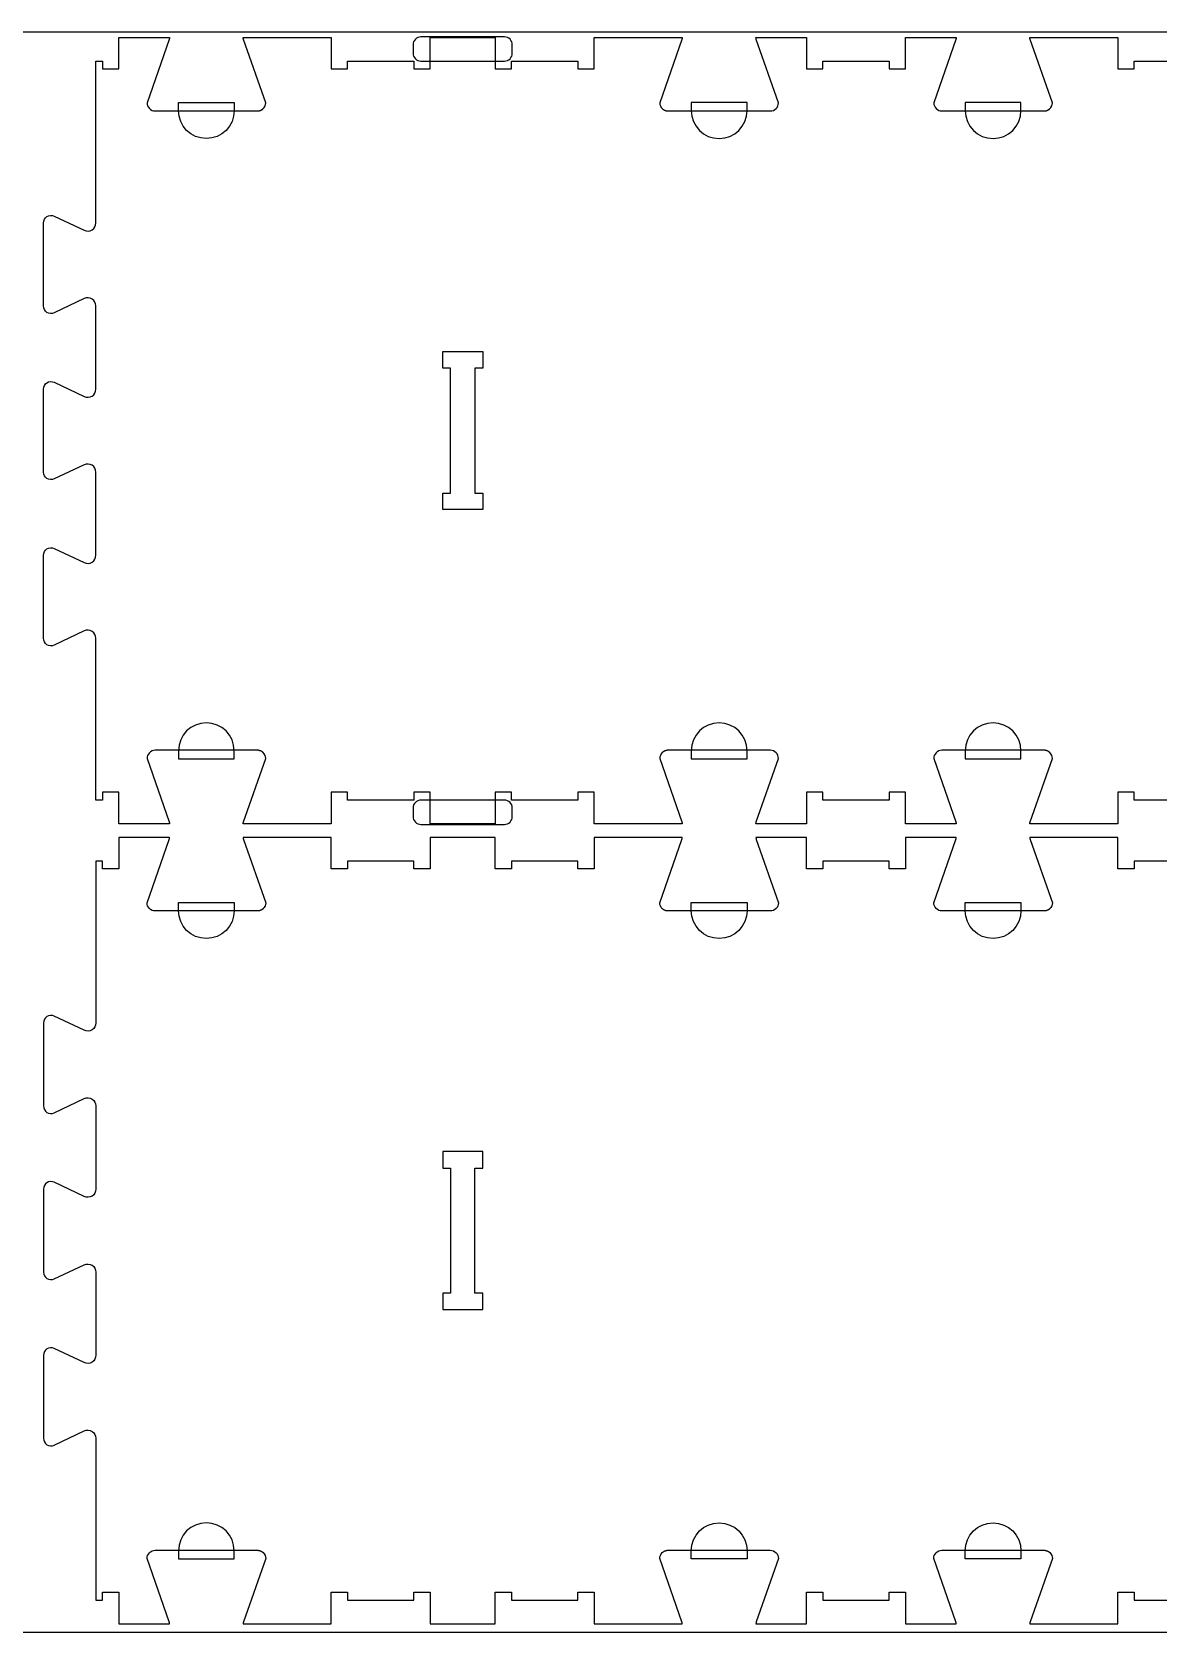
# Model space of a CAD drawing. Extents: x -10701 to -7518, y -36097 to -28504.
# Drawn here: x -10030 to -9172, y -30428 to -29208 of the extents above; entities that cross this region are included whole.
import ezdxf

# ---------------------------------------------------------------- set-up
doc = ezdxf.new("R2010")
doc.units = 0
for name, color, linetype in [('0_SHEET_SPRUCEPLY_2440X122', 1, 'CONTINUOUS'), ('3_ANYTOOL_CUTTHROUGH_INSID', 4, 'CONTINUOUS'), ('4_ANYTOOL_CUTTHROUGH_OUTSI', 5, 'CONTINUOUS'), ('5_ANYTOOL_HALF_MILL_9MM_IN', 3, 'CONTINUOUS')]:
    doc.layers.add(name, color=color, linetype=linetype)

msp = doc.modelspace()

# ---------------------------------------------------------------- linework, layer by layer
at = {"layer": '0_SHEET_SPRUCEPLY_2440X122'}
msp.add_lwpolyline([(-10329.7, -29207.8), (-10329.7, -30427.8), (-7889.7, -30427.8), (-7889.7, -29207.8)], close=True, dxfattribs=at)
at = {"layer": '3_ANYTOOL_CUTTHROUGH_INSID', "color": 4}
for points in [[(-9716.9, -29451.5), (-9686.7, -29451.5), (-9686.7, -29464), (-9692.7, -29464), (-9692.7, -29559.5), (-9686.7, -29559.5), (-9686.7, -29572), (-9717.2, -29572), (-9717.2, -29559.5), (-9711.2, -29559.5), (-9711.2, -29464), (-9717.2, -29464), (-9717.2, -29451.5)], [(-9716.9, -30182), (-9686.7, -30182), (-9686.7, -30169.5), (-9692.7, -30169.5), (-9692.7, -30074), (-9686.7, -30074), (-9686.7, -30061.5), (-9717.2, -30061.5), (-9717.2, -30074), (-9711.2, -30074), (-9711.2, -30169.5), (-9717.2, -30169.5), (-9717.2, -30182)]]:
    msp.add_lwpolyline(points, close=True, dxfattribs=at)
at = {"layer": '4_ANYTOOL_CUTTHROUGH_OUTSI', "color": 5}
for points in [[(-9139.2, -29793.5), (-9189.7, -29793.5), (-9189.7, -29787.5), (-9202.2, -29787.5), (-9202.2, -29811.5), (-9269.4, -29811.5), (-9269.4, -29811.5, -0.061485), (-9269.1, -29810.1), (-9252.2, -29761.8), (-9252.2, -29761.8), (-9252.2, -29761.8), (-9252.2, -29761.8, 0.198912), (-9254.1, -29757.3), (-9254.2, -29757.2), (-9254.3, -29757.1), (-9254.4, -29757), (-9254.5, -29756.9), (-9254.6, -29756.8), (-9254.7, -29756.7), (-9254.9, -29756.6), (-9255, -29756.6), (-9255.1, -29756.5), (-9255.3, -29756.4), (-9255.4, -29756.3), (-9255.5, -29756.2), (-9255.7, -29756.2), (-9255.8, -29756.1), (-9255.9, -29756), (-9256.1, -29756), (-9256.2, -29755.9), (-9256.4, -29755.9), (-9256.5, -29755.8), (-9256.7, -29755.8), (-9256.8, -29755.7), (-9257, -29755.7), (-9257.1, -29755.7), (-9257.3, -29755.6), (-9257.4, -29755.6), (-9257.6, -29755.6), (-9257.7, -29755.5), (-9257.9, -29755.5), (-9258, -29755.5), (-9258.2, -29755.5), (-9258.3, -29755.5), (-9258.5, -29755.5), (-9336.5, -29755.5, 0.414214), (-9342.7, -29761.8), (-9342.7, -29761.8), (-9342.7, -29761.8), (-9325.8, -29810.1), (-9325.8, -29810.1, -0.061485), (-9325.6, -29811.5), (-9364.2, -29811.5), (-9364.2, -29787.5), (-9376.7, -29787.5), (-9376.7, -29793.5), (-9427.2, -29793.5), (-9427.2, -29787.5), (-9439.7, -29787.5), (-9439.7, -29811.5), (-9478.3, -29811.5), (-9478.3, -29811.5, -0.061485), (-9478, -29810.1), (-9461.1, -29761.8), (-9461.1, -29761.8), (-9461.1, -29761.8), (-9461.1, -29761.8, 0.414214), (-9467.4, -29755.5), (-9545.4, -29755.5), (-9545.5, -29755.5), (-9545.7, -29755.5), (-9545.8, -29755.5), (-9546, -29755.5), (-9546.1, -29755.5), (-9546.3, -29755.6), (-9546.4, -29755.6), (-9546.6, -29755.6), (-9546.7, -29755.7), (-9546.9, -29755.7), (-9547, -29755.7), (-9547.2, -29755.8), (-9547.3, -29755.8), (-9547.5, -29755.9), (-9547.6, -29755.9), (-9547.8, -29756), (-9547.9, -29756), (-9548.1, -29756.1), (-9548.2, -29756.2), (-9548.3, -29756.2), (-9548.5, -29756.3), (-9548.6, -29756.4), (-9548.7, -29756.5), (-9548.9, -29756.6), (-9549, -29756.6), (-9549.1, -29756.7), (-9549.2, -29756.8), (-9549.4, -29756.9), (-9549.5, -29757), (-9549.6, -29757.1), (-9549.7, -29757.2), (-9549.8, -29757.3, 0.198912), (-9551.6, -29761.8), (-9551.6, -29761.8), (-9551.6, -29761.8), (-9534.7, -29810.1), (-9534.7, -29810.1, -0.061485), (-9534.5, -29811.5), (-9551.9, -29811.5), (-9601.7, -29811.5), (-9601.7, -29787.5), (-9614.2, -29787.5), (-9614.2, -29793.5), (-9664.7, -29793.5), (-9664.7, -29787.5), (-9677.2, -29787.5), (-9677.2, -29811.5), (-9726.7, -29811.5), (-9726.7, -29787.5), (-9739.2, -29787.5), (-9739.2, -29793.5), (-9789.7, -29793.5), (-9789.7, -29787.5), (-9802.2, -29787.5), (-9802.2, -29811.5), (-9869.4, -29811.5), (-9869.4, -29811.5, -0.061485), (-9869.1, -29810.1), (-9852.2, -29761.8), (-9852.2, -29761.8), (-9852.2, -29761.8), (-9852.2, -29761.8, 0.198912), (-9854.1, -29757.3), (-9854.2, -29757.2), (-9854.3, -29757.1), (-9854.4, -29757), (-9854.5, -29756.9), (-9854.6, -29756.8), (-9854.7, -29756.7), (-9854.9, -29756.6), (-9855, -29756.6), (-9855.1, -29756.5), (-9855.3, -29756.4), (-9855.4, -29756.3), (-9855.5, -29756.2), (-9855.7, -29756.2), (-9855.8, -29756.1), (-9855.9, -29756), (-9856.1, -29756), (-9856.2, -29755.9), (-9856.4, -29755.9), (-9856.5, -29755.8), (-9856.7, -29755.8), (-9856.8, -29755.7), (-9857, -29755.7), (-9857.1, -29755.7), (-9857.3, -29755.6), (-9857.4, -29755.6), (-9857.6, -29755.6), (-9857.7, -29755.5), (-9857.9, -29755.5), (-9858, -29755.5), (-9858.2, -29755.5), (-9858.3, -29755.5), (-9858.5, -29755.5), (-9936.5, -29755.5, 0.414214), (-9942.7, -29761.8), (-9942.7, -29761.8), (-9942.7, -29761.8), (-9925.8, -29810.1), (-9925.8, -29810.1, -0.061485), (-9925.6, -29811.5), (-9964.2, -29811.5), (-9964.2, -29787.5), (-9976.7, -29787.5), (-9976.7, -29793.5), (-9981.7, -29793.5), (-9981.7, -29670.1), (-9981.7, -29670.1, 0.551268), (-9990.6, -29664.5), (-10013.5, -29675.3, -0.551268), (-10021.7, -29670.1), (-10021.7, -29606.8, -0.551268), (-10013.5, -29601.6), (-9990.6, -29612.4, 0.551268), (-9981.7, -29606.8), (-9981.7, -29543.4, 0.551268), (-9990.6, -29537.8), (-10013.5, -29548.6, -0.551268), (-10021.7, -29543.4), (-10021.7, -29480.1, -0.551268), (-10013.5, -29474.9), (-9990.6, -29485.7, 0.551268), (-9981.7, -29480.1), (-9981.7, -29416.7, 0.551268), (-9990.6, -29411.1), (-10013.5, -29421.9, -0.551268), (-10021.7, -29416.7), (-10021.7, -29353.4, -0.551268), (-10013.5, -29348.2), (-9990.6, -29359, 0.551268), (-9981.7, -29353.4), (-9981.7, -29230), (-9976.7, -29230), (-9976.7, -29236), (-9964.2, -29236), (-9964.2, -29212), (-9925.6, -29212), (-9925.6, -29212, -0.061485), (-9925.8, -29213.4), (-9942.7, -29261.7), (-9942.7, -29261.7), (-9942.7, -29261.8), (-9942.7, -29261.8, 0.414214), (-9936.5, -29268), (-9858.5, -29268), (-9858.3, -29268), (-9858.2, -29268), (-9858, -29268), (-9857.9, -29268), (-9857.7, -29268), (-9857.6, -29267.9), (-9857.4, -29267.9), (-9857.3, -29267.9), (-9857.1, -29267.9), (-9857, -29267.8), (-9856.8, -29267.8), (-9856.7, -29267.7), (-9856.5, -29267.7), (-9856.4, -29267.6), (-9856.2, -29267.6), (-9856.1, -29267.5), (-9855.9, -29267.5), (-9855.8, -29267.4), (-9855.7, -29267.3), (-9855.5, -29267.3), (-9855.4, -29267.2), (-9855.3, -29267.1), (-9855.1, -29267), (-9855, -29266.9), (-9854.9, -29266.9), (-9854.7, -29266.8), (-9854.6, -29266.7), (-9854.5, -29266.6), (-9854.4, -29266.5), (-9854.3, -29266.4), (-9854.2, -29266.3), (-9854.1, -29266.2, 0.198912), (-9852.2, -29261.8), (-9852.2, -29261.7), (-9852.2, -29261.7), (-9869.1, -29213.4), (-9869.1, -29213.4, -0.061485), (-9869.4, -29212), (-9851.9, -29212), (-9802.2, -29212), (-9802.2, -29236), (-9789.7, -29236), (-9789.7, -29230), (-9739.2, -29230), (-9739.2, -29236), (-9726.7, -29236), (-9726.7, -29212), (-9677.2, -29212), (-9677.2, -29236), (-9664.7, -29236), (-9664.7, -29230), (-9614.2, -29230), (-9614.2, -29236), (-9601.7, -29236), (-9601.7, -29212), (-9534.5, -29212), (-9534.5, -29212, -0.061485), (-9534.7, -29213.4), (-9551.6, -29261.7), (-9551.6, -29261.7), (-9551.6, -29261.8), (-9551.6, -29261.8, 0.198912), (-9549.8, -29266.2), (-9549.7, -29266.3), (-9549.6, -29266.4), (-9549.5, -29266.5), (-9549.4, -29266.6), (-9549.2, -29266.7), (-9549.1, -29266.8), (-9549, -29266.9), (-9548.9, -29266.9), (-9548.7, -29267), (-9548.6, -29267.1), (-9548.5, -29267.2), (-9548.3, -29267.3), (-9548.2, -29267.3), (-9548.1, -29267.4), (-9547.9, -29267.5), (-9547.8, -29267.5), (-9547.6, -29267.6), (-9547.5, -29267.6), (-9547.3, -29267.7), (-9547.2, -29267.7), (-9547, -29267.8), (-9546.9, -29267.8), (-9546.7, -29267.9), (-9546.6, -29267.9), (-9546.4, -29267.9), (-9546.3, -29267.9), (-9546.1, -29268), (-9546, -29268), (-9545.8, -29268), (-9545.7, -29268), (-9545.5, -29268), (-9545.4, -29268), (-9467.4, -29268, 0.414214), (-9461.1, -29261.8), (-9461.1, -29261.7), (-9461.1, -29261.7), (-9478, -29213.4), (-9478, -29213.4, -0.061485), (-9478.3, -29212), (-9439.7, -29212), (-9439.7, -29236), (-9427.2, -29236), (-9427.2, -29230), (-9376.7, -29230), (-9376.7, -29236), (-9364.2, -29236), (-9364.2, -29212), (-9325.6, -29212), (-9325.6, -29212, -0.061485), (-9325.8, -29213.4), (-9342.7, -29261.7), (-9342.7, -29261.7), (-9342.7, -29261.8), (-9342.7, -29261.8, 0.414214), (-9336.5, -29268), (-9258.5, -29268), (-9258.3, -29268), (-9258.2, -29268), (-9258, -29268), (-9257.9, -29268), (-9257.7, -29268), (-9257.6, -29267.9), (-9257.4, -29267.9), (-9257.3, -29267.9), (-9257.1, -29267.9), (-9257, -29267.8), (-9256.8, -29267.8), (-9256.7, -29267.7), (-9256.5, -29267.7), (-9256.4, -29267.6), (-9256.2, -29267.6), (-9256.1, -29267.5), (-9255.9, -29267.5), (-9255.8, -29267.4), (-9255.7, -29267.3), (-9255.5, -29267.3), (-9255.4, -29267.2), (-9255.3, -29267.1), (-9255.1, -29267), (-9255, -29266.9), (-9254.9, -29266.9), (-9254.7, -29266.8), (-9254.6, -29266.7), (-9254.5, -29266.6), (-9254.4, -29266.5), (-9254.3, -29266.4), (-9254.2, -29266.3), (-9254.1, -29266.2, 0.198912), (-9252.2, -29261.8), (-9252.2, -29261.7), (-9252.2, -29261.7), (-9269.1, -29213.4), (-9269.1, -29213.4, -0.061485), (-9269.4, -29212), (-9202.2, -29212), (-9202.2, -29236), (-9189.7, -29236), (-9189.7, -29230), (-9139.2, -29230)], [(-9139.2, -29840), (-9189.7, -29840), (-9189.7, -29846), (-9202.2, -29846), (-9202.2, -29822), (-9251.9, -29822), (-9269.4, -29822), (-9269.4, -29822, 0.061485), (-9269.1, -29823.4), (-9252.2, -29871.7), (-9252.2, -29871.7), (-9252.2, -29871.8), (-9252.2, -29871.8, -0.198912), (-9254.1, -29876.2), (-9254.2, -29876.3), (-9254.3, -29876.4), (-9254.4, -29876.5), (-9254.5, -29876.6), (-9254.6, -29876.7), (-9254.7, -29876.8), (-9254.9, -29876.9), (-9255, -29876.9), (-9255.1, -29877), (-9255.3, -29877.1), (-9255.4, -29877.2), (-9255.5, -29877.3), (-9255.7, -29877.3), (-9255.8, -29877.4), (-9255.9, -29877.5), (-9256.1, -29877.5), (-9256.2, -29877.6), (-9256.4, -29877.6), (-9256.5, -29877.7), (-9256.7, -29877.7), (-9256.8, -29877.8), (-9257, -29877.8), (-9257.1, -29877.9), (-9257.3, -29877.9), (-9257.4, -29877.9), (-9257.6, -29877.9), (-9257.7, -29878), (-9257.9, -29878), (-9258, -29878), (-9258.2, -29878), (-9258.3, -29878), (-9258.5, -29878), (-9336.5, -29878, -0.414214), (-9342.7, -29871.8), (-9342.7, -29871.7), (-9342.7, -29871.7), (-9325.8, -29823.4), (-9325.8, -29823.4, 0.061485), (-9325.6, -29822), (-9364.2, -29822), (-9364.2, -29846), (-9376.7, -29846), (-9376.7, -29840), (-9427.2, -29840), (-9427.2, -29846), (-9439.7, -29846), (-9439.7, -29822), (-9478.3, -29822), (-9478.3, -29822, 0.061485), (-9478, -29823.4), (-9461.1, -29871.7), (-9461.1, -29871.7), (-9461.1, -29871.8), (-9461.1, -29871.8, -0.414214), (-9467.4, -29878), (-9545.4, -29878), (-9545.5, -29878), (-9545.7, -29878), (-9545.8, -29878), (-9546, -29878), (-9546.1, -29878), (-9546.3, -29877.9), (-9546.4, -29877.9), (-9546.6, -29877.9), (-9546.7, -29877.9), (-9546.9, -29877.8), (-9547, -29877.8), (-9547.2, -29877.7), (-9547.3, -29877.7), (-9547.5, -29877.6), (-9547.6, -29877.6), (-9547.8, -29877.5), (-9547.9, -29877.5), (-9548.1, -29877.4), (-9548.2, -29877.3), (-9548.3, -29877.3), (-9548.5, -29877.2), (-9548.6, -29877.1), (-9548.7, -29877), (-9548.9, -29876.9), (-9549, -29876.9), (-9549.1, -29876.8), (-9549.2, -29876.7), (-9549.4, -29876.6), (-9549.5, -29876.5), (-9549.6, -29876.4), (-9549.7, -29876.3), (-9549.8, -29876.2, -0.198912), (-9551.6, -29871.8), (-9551.6, -29871.7), (-9551.6, -29871.7), (-9534.7, -29823.4), (-9534.7, -29823.4, 0.061485), (-9534.5, -29822), (-9551.9, -29822), (-9601.7, -29822), (-9601.7, -29846), (-9614.2, -29846), (-9614.2, -29840), (-9664.7, -29840), (-9664.7, -29846), (-9677.2, -29846), (-9677.2, -29822), (-9726.7, -29822), (-9726.7, -29845.8), (-9726.7, -29846), (-9739.2, -29846), (-9739.2, -29840), (-9789.7, -29840), (-9789.7, -29846), (-9802.2, -29846), (-9802.2, -29822), (-9869.4, -29822), (-9869.4, -29822, 0.061485), (-9869.1, -29823.4), (-9852.2, -29871.7), (-9852.2, -29871.7), (-9852.2, -29871.8), (-9852.2, -29871.8, -0.198912), (-9854.1, -29876.2), (-9854.2, -29876.3), (-9854.3, -29876.4), (-9854.4, -29876.5), (-9854.5, -29876.6), (-9854.6, -29876.7), (-9854.7, -29876.8), (-9854.9, -29876.9), (-9855, -29876.9), (-9855.1, -29877), (-9855.3, -29877.1), (-9855.4, -29877.2), (-9855.5, -29877.3), (-9855.7, -29877.3), (-9855.8, -29877.4), (-9855.9, -29877.5), (-9856.1, -29877.5), (-9856.2, -29877.6), (-9856.4, -29877.6), (-9856.5, -29877.7), (-9856.7, -29877.7), (-9856.8, -29877.8), (-9857, -29877.8), (-9857.1, -29877.9), (-9857.3, -29877.9), (-9857.4, -29877.9), (-9857.6, -29877.9), (-9857.7, -29878), (-9857.9, -29878), (-9858, -29878), (-9858.2, -29878), (-9858.3, -29878), (-9858.5, -29878), (-9936.5, -29878, -0.414214), (-9942.7, -29871.8), (-9942.7, -29871.7), (-9942.7, -29871.7), (-9925.8, -29823.4), (-9925.8, -29823.4, 0.061485), (-9925.6, -29822), (-9964.2, -29822), (-9964.2, -29846), (-9976.7, -29846), (-9976.7, -29840), (-9981.7, -29840), (-9981.7, -29963.4), (-9981.7, -29963.4, -0.551268), (-9990.6, -29969), (-10013.5, -29958.2, 0.551268), (-10021.7, -29963.4), (-10021.7, -30026.7, 0.551268), (-10013.5, -30031.9), (-9990.6, -30021.1, -0.551268), (-9981.7, -30026.7), (-9981.7, -30090.1, -0.257375), (-9984.6, -30095.4, -0.257375), (-9990.6, -30095.7), (-10013.5, -30084.9, 0.551268), (-10021.7, -30090.1), (-10021.7, -30153.4, 0.551268), (-10013.5, -30158.6), (-9990.6, -30147.8, -0.551268), (-9981.7, -30153.4), (-9981.7, -30216.8, -0.551268), (-9990.6, -30222.4), (-10013.5, -30211.6, 0.551268), (-10021.7, -30216.8), (-10021.7, -30280.1, 0.551268), (-10013.5, -30285.3), (-9990.6, -30274.5, -0.551268), (-9981.7, -30280.1), (-9981.7, -30403.5), (-9976.7, -30403.5), (-9976.7, -30397.5), (-9964.2, -30397.5), (-9964.2, -30421.5), (-9925.6, -30421.5), (-9925.6, -30421.5, 0.061485), (-9925.8, -30420.1), (-9942.7, -30371.8), (-9942.7, -30371.8), (-9942.7, -30371.8), (-9942.7, -30371.8, -0.414214), (-9936.5, -30365.5), (-9858.5, -30365.5), (-9858.3, -30365.5), (-9858.2, -30365.5), (-9858, -30365.5), (-9857.9, -30365.5), (-9857.7, -30365.5), (-9857.6, -30365.6), (-9857.4, -30365.6), (-9857.3, -30365.6), (-9857.1, -30365.7), (-9857, -30365.7), (-9856.8, -30365.7), (-9856.7, -30365.8), (-9856.5, -30365.8), (-9856.4, -30365.9), (-9856.2, -30365.9), (-9856.1, -30366), (-9855.9, -30366), (-9855.8, -30366.1), (-9855.7, -30366.2), (-9855.5, -30366.2), (-9855.4, -30366.3), (-9855.3, -30366.4), (-9855.1, -30366.5), (-9855, -30366.6), (-9854.9, -30366.6), (-9854.7, -30366.7), (-9854.6, -30366.8), (-9854.5, -30366.9), (-9854.4, -30367), (-9854.3, -30367.1), (-9854.2, -30367.2), (-9854.1, -30367.3, -0.198912), (-9852.2, -30371.8), (-9852.2, -30371.8), (-9852.2, -30371.8), (-9869.1, -30420.1), (-9869.1, -30420.1, 0.061485), (-9869.4, -30421.5), (-9851.9, -30421.5), (-9802.2, -30421.5), (-9802.2, -30397.5), (-9789.7, -30397.5), (-9789.7, -30403.5), (-9739.2, -30403.5), (-9739.2, -30397.5), (-9726.7, -30397.5), (-9726.7, -30421.5), (-9677.2, -30421.5), (-9677.2, -30397.5), (-9664.7, -30397.5), (-9664.7, -30403.5), (-9614.2, -30403.5), (-9614.2, -30397.5), (-9601.7, -30397.5), (-9601.7, -30421.5), (-9534.5, -30421.5), (-9534.5, -30421.5, 0.061485), (-9534.7, -30420.1), (-9551.6, -30371.8), (-9551.6, -30371.8), (-9551.6, -30371.8), (-9551.6, -30371.8, -0.198912), (-9549.8, -30367.3), (-9549.7, -30367.2), (-9549.6, -30367.1), (-9549.5, -30367), (-9549.4, -30366.9), (-9549.2, -30366.8), (-9549.1, -30366.7), (-9549, -30366.6), (-9548.9, -30366.6), (-9548.7, -30366.5), (-9548.6, -30366.4), (-9548.5, -30366.3), (-9548.3, -30366.2), (-9548.2, -30366.2), (-9548.1, -30366.1), (-9547.9, -30366), (-9547.8, -30366), (-9547.6, -30365.9), (-9547.5, -30365.9), (-9547.3, -30365.8), (-9547.2, -30365.8), (-9547, -30365.7), (-9546.9, -30365.7), (-9546.7, -30365.7), (-9546.6, -30365.6), (-9546.4, -30365.6), (-9546.3, -30365.6), (-9546.1, -30365.5), (-9546, -30365.5), (-9545.8, -30365.5), (-9545.7, -30365.5), (-9545.5, -30365.5), (-9545.4, -30365.5), (-9467.4, -30365.5, -0.414214), (-9461.1, -30371.8), (-9461.1, -30371.8), (-9461.1, -30371.8), (-9478, -30420.1), (-9478, -30420.1, 0.061485), (-9478.3, -30421.5), (-9439.7, -30421.5), (-9439.7, -30397.5), (-9427.2, -30397.5), (-9427.2, -30403.5), (-9376.7, -30403.5), (-9376.7, -30397.5), (-9364.2, -30397.5), (-9364.2, -30421.5), (-9325.6, -30421.5), (-9325.6, -30421.5, 0.061485), (-9325.8, -30420.1), (-9342.7, -30371.8), (-9342.7, -30371.8), (-9342.7, -30371.8), (-9342.7, -30371.8, -0.414214), (-9336.5, -30365.5), (-9258.5, -30365.5), (-9258.3, -30365.5), (-9258.2, -30365.5), (-9258, -30365.5), (-9257.9, -30365.5), (-9257.7, -30365.5), (-9257.6, -30365.6), (-9257.4, -30365.6), (-9257.3, -30365.6), (-9257.1, -30365.7), (-9257, -30365.7), (-9256.8, -30365.7), (-9256.7, -30365.8), (-9256.5, -30365.8), (-9256.4, -30365.9), (-9256.2, -30365.9), (-9256.1, -30366), (-9255.9, -30366), (-9255.8, -30366.1), (-9255.7, -30366.2), (-9255.5, -30366.2), (-9255.4, -30366.3), (-9255.3, -30366.4), (-9255.1, -30366.5), (-9255, -30366.6), (-9254.9, -30366.6), (-9254.7, -30366.7), (-9254.6, -30366.8), (-9254.5, -30366.9), (-9254.4, -30367), (-9254.3, -30367.1), (-9254.2, -30367.2), (-9254.1, -30367.3, -0.198912), (-9252.2, -30371.8), (-9252.2, -30371.8), (-9252.2, -30371.8), (-9269.1, -30420.1), (-9269.1, -30420.1, 0.061485), (-9269.4, -30421.5), (-9202.2, -30421.5), (-9202.2, -30397.5), (-9189.7, -30397.5), (-9189.7, -30403.5), (-9139.2, -30403.5)]]:
    msp.add_lwpolyline(points, format="xyb", dxfattribs=at)
at = {"layer": '5_ANYTOOL_HALF_MILL_9MM_IN', "color": 3}
for points in [[(-9733.8, -29211.5, 0.414214), (-9739.8, -29217.5), (-9739.8, -29224, 0.414214), (-9733.8, -29230), (-9670.1, -29230, 0.414214), (-9664.1, -29224), (-9664.1, -29217.5, 0.414214), (-9670.1, -29211.5)], [(-9876.2, -29267.8, -1), (-9918.7, -29267.8), (-9918.7, -29267.5), (-9918.7, -29261.5), (-9876.2, -29261.5), (-9876.2, -29267.5), (-9876.2, -29267.8)], [(-9527.6, -29267.8, 1), (-9485.1, -29267.8), (-9485.1, -29267.5), (-9485.1, -29261.5), (-9527.6, -29261.5), (-9527.6, -29267.5), (-9527.6, -29267.8)], [(-9318.7, -29267.8, 1), (-9276.2, -29267.8), (-9276.2, -29267.5), (-9276.2, -29261.5), (-9318.7, -29261.5), (-9318.7, -29267.5), (-9318.7, -29267.8)], [(-9876.2, -29755.8, 1), (-9918.7, -29755.8), (-9918.7, -29756), (-9918.7, -29762), (-9876.2, -29762), (-9876.2, -29756), (-9876.2, -29755.8)], [(-9485.1, -29755.8, 1), (-9527.6, -29755.8), (-9527.6, -29756), (-9527.6, -29762), (-9485.1, -29762), (-9485.1, -29756), (-9485.1, -29755.8)], [(-9276.2, -29755.8, 1), (-9318.7, -29755.8), (-9318.7, -29756), (-9318.7, -29762), (-9276.2, -29762), (-9276.2, -29756), (-9276.2, -29755.8)], [(-9733.8, -29793.5, 0.414214), (-9739.8, -29799.5), (-9739.8, -29806, 0.414214), (-9733.8, -29812), (-9670.1, -29812, 0.414214), (-9664.1, -29806), (-9664.1, -29799.5, 0.414214), (-9670.1, -29793.5)], [(-9876.2, -29877.8, -1), (-9918.7, -29877.8), (-9918.7, -29877.5), (-9918.7, -29871.5), (-9876.2, -29871.5), (-9876.2, -29877.5), (-9876.2, -29877.8)], [(-9485.1, -29877.8, -1), (-9527.6, -29877.8), (-9527.6, -29877.5), (-9527.6, -29871.5), (-9485.1, -29871.5), (-9485.1, -29877.5), (-9485.1, -29877.8)], [(-9276.2, -29877.8, -1), (-9318.7, -29877.8), (-9318.7, -29877.5), (-9318.7, -29871.5), (-9276.2, -29871.5), (-9276.2, -29877.5), (-9276.2, -29877.8)], [(-9876.2, -30365.8, 1), (-9918.7, -30365.8), (-9918.7, -30366), (-9918.7, -30372), (-9876.2, -30372), (-9876.2, -30366), (-9876.2, -30365.8)], [(-9527.6, -30365.8, -1), (-9485.1, -30365.8), (-9485.1, -30366), (-9485.1, -30372), (-9527.6, -30372), (-9527.6, -30366), (-9527.6, -30365.8)], [(-9318.7, -30365.8, -1), (-9276.2, -30365.8), (-9276.2, -30366), (-9276.2, -30372), (-9318.7, -30372), (-9318.7, -30366), (-9318.7, -30365.8)]]:
    msp.add_lwpolyline(points, format="xyb", close=True, dxfattribs=at)

doc.saveas('drawing.dxf')
